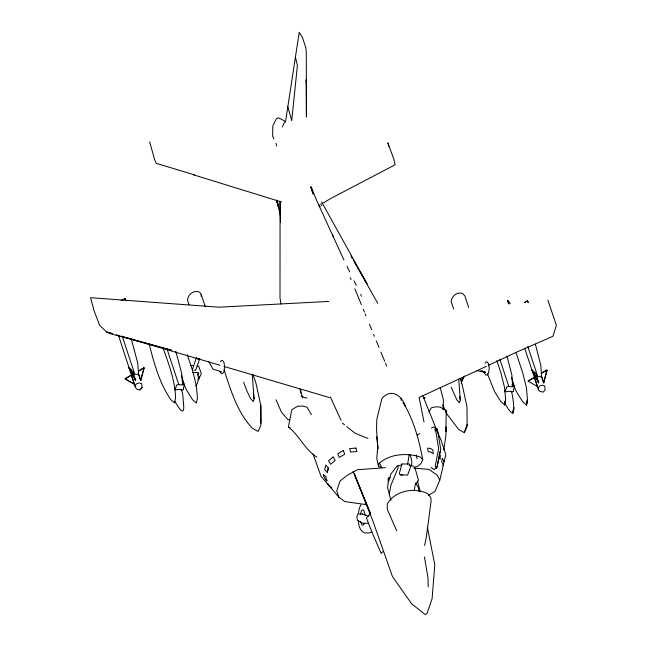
<?xml version="1.0" encoding="UTF-8"?>
<svg xmlns="http://www.w3.org/2000/svg" width="647" height="647" viewBox="0 0 647 647"><rect width="100%" height="100%" fill="white"/><g stroke="black" fill="none" stroke-linecap="round" stroke-linejoin="round"><path stroke-width="0.97" d="M306.241 83.196L306.225 79.662L306.427 117.01L306.29 52.278L305.837 47.749L302.634 37.947L299.213 32.35L285.481 122.04M142.065 387.618L141.701 383.703L139.477 382.911L136.719 383.663L135.053 385.523L135.458 387.399L136.743 389.082L138.531 389.712L140.092 389.826L142.065 387.618L140.092 389.826M442.96 409.494L443.438 399.959L440.162 387.383M446.163 426.891L445.848 431.565L446.26 410.643L440.146 407.068L435.997 406.793L431.298 407.836L428.88 412.244M461.966 378.568L461.335 383.76M446.131 412.487L446.26 410.643M201.071 296.189L201.201 294.425L200.384 292.945L198.71 291.805C193.202 290.22 188.188 294.587 187.452 299.909L189.029 304.672M411.508 466.058L411.84 461.618L410.311 454.881M390.214 477.421L388.604 478.044L387.626 487.701L390.861 500.228M316.933 457.162C304.842 449.722 299.407 435.48 288.384 427.028L291.797 409.761L297.555 406.251L302.424 406.025L306.953 407.125L311.401 414.638M407.634 464.134L409.187 454.639M414.242 490.596L415.148 485.024L418.463 480.139L414.945 467.87M379.619 463.212L381.803 467.668L378.495 466.309L378.964 463.495C389.704 453.765 406.809 452.69 420.186 456.952L422.766 459.499L420.849 463.729L417.299 466.536L413.918 467.28M389.243 494.413L390.853 485.363L398.107 467.773L397.881 466.172M328.304 467.935L327.325 472.496L324.705 469.625L325.797 465.064L328.304 467.935L327.325 472.496M360.419 514.171L361.673 510.394L362.724 509.747L363.784 510.402L365.175 515.158M424.642 545.502L426.397 536.719L431.096 501.182L430.813 497.656L427.999 493.839C414.881 486.965 395.042 490.426 387.391 503.803L387.173 507.863L387.796 510.58L396.724 530.807M440.025 451.574L436.765 467.83L433.894 469.568L431.104 467.352M358.389 513.063L359.392 508.113L360.961 504.741M443.785 449.875L445.832 436.167L446.058 428.338M428.532 495.303L434.946 491.461L439.814 480.123L443.365 464.91L441.691 461.602L442.249 458.238L444.117 461.683L443.106 465.67L443.365 464.91M444.117 461.683L445.791 454.501L441.084 440.267L437.509 431.97M252.225 374.079L254.093 398.706L253.389 401.633L250.64 398.689L246.742 390.57L243.628 382.223M543.585 382.725L547.014 370.173L543.771 382.911L541.183 375.511M140.577 380.428L144.071 367.9L140.763 380.614L138.223 373.214M458.723 379.199L460.3 399.886L459.491 402.814L456.839 399.862L451.121 387.108M388.588 481.675L390.82 474.146L396.999 466.083L401.771 464.918M387.974 479.92L388.604 478.044M224.194 370.149C230.672 390.109 236.915 410.877 251.109 426.907L252.451 428.274L258.113 431.484L260.927 425.111L260.806 405.467L256.075 383.639L253.066 374.613M442.799 404.925L446.948 414.104L458.666 429.454L464.279 432.665L467.118 424.432M464.328 432.665L467.15 426.284L466.972 406.648L462.233 384.819L460.154 378.495M196.437 357.492L192.596 369.081M195.928 369.599L199.802 358.495M198.297 379.959L201.346 373.683L198.678 366.194L197.092 365.741M461.869 381.463L464.417 376.028M197.578 375.114L198.645 372.559M434.614 429.907L435.019 429.001L437.34 428.743L440.728 449.333L437.259 466.6L436.313 468.226L435.18 465.969L438.626 448.808L435.56 429.681L435.803 430.724M282.286 127.063L284.68 121.919M364.172 523.787L363.161 525.113L362.077 525.097L360.411 521.345M220.457 361.754L221.509 360.387L222.447 360.395L223.983 362.344L224.622 366.97L223.943 371.742L222.366 373.651L221.436 373.642L219.891 371.685M485.064 363.266L486.115 361.899L487.045 361.908L488.59 363.857L489.221 368.483L488.55 373.254L486.965 375.155L486.034 375.155L484.498 373.198L484.239 371.354M383.129 551.373L381.229 553.387L372.454 533.46L366.388 517.818L370.238 514.122M195.548 385.944C198.864 382.951 198.281 377.808 198.128 373.764M199.6 358.899L197.917 359.214L196.445 357.985M198.783 379.061L199.365 376.4M462.354 380.565L462.945 377.905M322.109 203.635L330.763 198.475L395.123 164.767L393.958 159.574L387.852 142.793L388.79 146.351M508.372 303.419L507.798 300.556L510.265 303.564M524.329 302.497L527.451 300.629L528.227 302.602M524.515 302.683L527.637 300.823M531.834 370.116L535.853 373.683L538.547 382.887L531.834 370.116L535.853 373.683M528.098 381.148L534.341 377.427L528.098 381.148L537.528 386.631L534.341 377.427M541.361 373.238L546.828 369.987M542.332 372.963L547.014 370.173M121.078 300.685L125.17 298.558L122.048 300.41M128.866 367.779L132.902 371.378L135.53 380.573L128.866 367.779L131.349 370.302M125.13 378.81L131.381 375.114L125.13 378.81L134.511 384.318L125.316 379.005M138.409 370.949L143.885 367.706M138.595 371.135L144.071 367.9M371.75 531.713L369.615 532.958L364.552 532.893C359.716 530.936 358.592 525.388 358.349 520.722M195.75 370.084L194.068 370.319M423.664 398.423L425.111 397.638L424.149 398.042M417.178 435.043L419.83 433.611M431.428 428.096L433.87 426.883L436.774 429.123M486.479 366.283L419.151 397.484L424.011 421.965M488.291 365.434L516.346 352.251L552.942 336.27L556.396 325.255L547.896 300.297M435.949 430.975L436.822 430.773M385.45 467.668L357.476 469.706L347.326 475.286L340.063 480.964L336.763 490.895L338.874 497.211L344.73 501.562L366.226 504.611L365.167 502.994M328.797 301.437L218.832 307.188L90.604 297.685L94.09 310.77L99.67 325.392L106.779 332.065L110.605 333.747L171.576 350.278L137.73 340.759M190.776 365.482L193.542 365.498M192.547 372.543L197.764 372.575M368.321 516.217L362.635 514.025L357.799 514.001L356.812 516.888L357.548 520.309L362.514 523.253L368.038 523.277M306.945 397.921L305.02 397.856L301.073 396.029M414.023 468.169L429.026 469.366L437.097 475.133L439.814 480.123M476.532 370.602L485.137 372.138L480.721 371.055M400.857 474.599L402.483 474.906M409.236 465.201L413.837 466.18M289.702 419.992L287.745 419.466L281.364 411.961L276.018 399.789M480.858 371.152L485.622 372.494L482.088 370.998M112.578 333.69L106.779 332.065L112.521 333.723M121.288 336.141L124.184 336.958M126.125 337.499L135.789 340.217M329.469 397.582L223.878 366.404M116.355 334.831L119.226 335.664M121.135 336.222L220.02 365.256M156.792 163.481L194.456 174.892M193.55 174.819L281.502 201.985M221.557 371.75L212.952 369.097L208.803 361.754M288.384 427.028L290.123 427.643M368.03 438.48L355.041 433.239L346.768 426.608M482.007 370.998L485.218 372.478M284.615 120.989L278.493 117.786L276.423 118.684L272.799 125.971L272.654 136.185L273.875 138.838M514.648 386.793L507.426 386.55L506.366 387.278A7.206 4.82 -18.3 0 1 505.55 390.076L504.62 391.403L505.881 391.847A7.206 4.82 -18.3 0 1 512.003 391.88L513.564 391.459L513.532 390.125A7.206 4.82 -18.3 0 1 514.6 387.327L511.478 377.201M184.589 384.908L177.375 384.666L176.316 385.394A7.206 4.82 -18.3 0 1 175.491 388.192L174.561 389.518L175.83 389.963A7.206 4.82 -18.3 0 1 181.944 389.995L183.505 389.575L183.473 388.24A7.206 4.82 -18.3 0 1 184.541 385.442L181.419 375.317M328.441 484.239L327.495 483.511L329.129 485.768L331.887 487.903M342.263 422.992L344.519 424.796M439.095 454.291L440.34 455.334L440.13 459.079L438.464 457.566M507.483 300.742L508.874 302.157M338.874 497.211L321.074 476.402L313.059 454.032M538.498 389.712L539.8 391.386L543.157 392.122L545.114 389.906L544.742 385.992L542.518 385.208L539.76 385.976L538.102 387.844L538.498 389.712L524.749 348.474M422.766 459.499C418.989 439.798 413.659 419.571 403.032 402.41L405.329 406.251C401.876 395.115 390.651 387.965 381.908 398.609L376.821 419.385L376.554 429.301L377.727 447.433L376.748 458.529L378.495 466.309M318.688 204.428L320.184 206.789M504.717 403.057C517.147 425.572 513.993 403.469 511.591 391.322M174.682 401.172C176.34 403.404 184.346 418.9 183.732 405.936L182.705 394.072L181.556 389.437M415.609 482.969L418.488 487.798L419.102 491.696M351.572 257.013L352.583 258.751M353.594 260.49L377.743 303.314M320.71 203.862L321.721 205.6M350.949 256.026L351.96 257.765M354.985 262.981L356.497 265.593M357.5 267.332L358.511 269.071M359.514 270.81L367.075 283.855L321.608 201.937M532.141 369.93L538.862 382.7M129.182 367.601L135.838 380.387M343.978 260.062L316.108 199.3L310.989 186.231M347.051 266.394L349.687 271.821M354.079 280.863L356.279 285.384M360.67 294.434L361.544 296.237M330.358 396.983L341.034 420.299M156.242 163.319L154.746 159.955L149.635 141.839M436.321 429.204L422.831 395.721M512.691 382.806L516.363 391.581L522.55 401.536L526.448 404.998L527.475 399.668L526.44 387.804L522.768 372.971L516.201 353.116M183.392 382.676L186.328 389.696L192.515 399.652L196.413 403.105L197.44 397.784L196.405 385.919L192.733 371.079L187.355 354.831M162.826 347.56C168.77 363.711 174.973 380.274 175.58 397.654L174.569 402.944L170.654 399.531C159.348 382.781 153.954 362.878 149.004 343.5M332.639 234.901L333.407 236.762M350.262 277.684L351.03 279.544M354.863 288.845L361.382 304.656M363.29 309.306L364.447 312.097M365.207 313.957L365.976 315.817M369.429 324.187L371.726 329.768M373.642 334.418L374.403 336.278M376.319 340.929L379.005 347.439M380.921 352.089L384.755 361.398M385.523 363.258L386.671 366.048M353.044 471.404L370.602 513.944L354.281 473.669L373.149 521.749L392.494 576.614L411.621 603.788L425.273 614.65L427.117 613.396L432.099 598.629L434.784 564.774L427.392 527.265M279.286 208.827L276.965 201.589L278.396 205.358M310.851 187.444L313.245 194.068L310.964 187.501M527.451 300.629L528.041 302.416M541.668 376.594L543.771 382.911M536.145 375.672L538.547 382.887M507.798 300.556L508.987 304.122M527.806 346.493L537.786 376.651L541.523 376.675L540.819 365.32L535.384 344.261M511.979 384.69L512.602 386.574L511.898 375.228L506.957 356.076M499.824 359.231L508.865 386.558M496.847 360.549L500.907 372.842L504.587 387.682L505.614 399.547L504.587 404.868L500.689 401.415L494.502 391.459L487.434 373.796M468.654 307.382L464.861 295.93L462.379 293.317C456.863 291.716 451.832 296.059 451.121 301.421L453.636 309.031M201.201 294.425L205.301 306.832M166.966 348.862L178.807 384.674M122.372 336.65L134.835 374.346L138.571 374.37L137.706 362.943L131.317 339.085M124.984 298.372L125.753 300.345M138.701 374.306L140.763 380.614M132.878 372.462L133.759 375.163M134.35 376.966L135.53 380.573M118.555 335.615L135.458 387.399M131.381 375.114L134.325 384.132M275.929 143.262L276.787 146.036M287.664 106.254L291.724 120.625L297.418 65.331L295.356 56.952M276.762 200.238L278.558 206.975L276.892 200.214M175.806 351.313L181.678 373.27L182.543 384.69M300.54 389.631L302.65 398.034M417.517 480.972L420.194 491.76M276.965 201.589L280.572 216.017M416.183 455.051L417.097 458.755M299.957 388.928L300.669 392.81M459.645 396.279L460.3 399.886M253.333 394.201L254.093 398.706M424.448 556.897L428.007 578.078L428.209 586.78M280.944 304.001L280.005 298.016L280.062 201.33L280.483 222.422M376.716 436.79L378.18 448.808M400.986 398.722L401.164 400.42M260.806 405.467L260.903 423.259M362.393 514.179A3.235 1.084 -89.7 0 1 362.635 514.025M513.767 407.82L512.747 413.15L513.767 407.82M505.614 399.547L504.587 404.868L505.614 399.547M527.475 399.668L526.464 404.957L527.475 399.668M323.411 474.712C323.096 476.718 329.703 485.978 325.926 477.987L326.209 476.904L323.411 474.712M401.892 463.972L399.377 473.321L400.064 475.003L407.626 475.044L410.61 466.819L409.462 464.012L401.892 463.972M333.051 456.976L328.506 460.858L330.69 464.295L335.17 460.373L333.051 456.976M343.298 450.498L337.774 453.749L339.23 457.502L344.73 454.202L343.298 450.498M355.963 448.072L349.695 448.541L350.528 452.01L356.796 451.541L355.963 448.072M430.506 448.436L427.586 448.169L428.201 451.63L430.263 451.816L433.247 453.814L432.827 449.988L430.506 448.436"/></g></svg>
